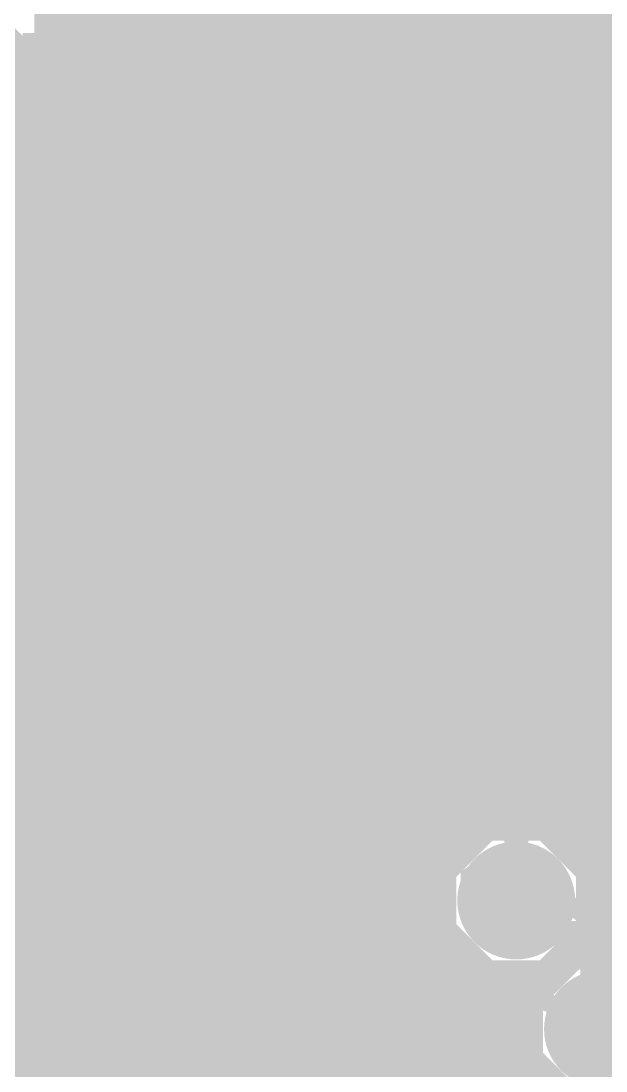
# Model space of a CAD drawing. Extents: x -6 to 196, y -52 to 46.
# Drawn here: x 120.15 to 125.12, y 6.12 to 15.04 of the extents above; entities that cross this region are included whole.
import ezdxf

# ---------------------------------------------------------------- set-up
doc = ezdxf.new("R2010")
doc.units = 0
doc.header["$MEASUREMENT"] = 0
doc.layers.get('0').update_dxf_attribs({"linetype": 'CONTINUOUS'})
for name, color, linetype in [('22-304-1_BOT', 7, 'CONTINUOUS'), ('22-304-1_DRD', 7, 'CONTINUOUS'), ('22-304-1_GND', 6, 'CONTINUOUS'), ('22-304-1_IN1', 4, 'CONTINUOUS'), ('22-304-1_SMT', 5, 'CONTINUOUS'), ('22-304-1_SPT', 10, 'CONTINUOUS'), ('22-304-1_SST', 14, 'CONTINUOUS'), ('22-304-1_TOP', 9, 'CONTINUOUS'), ('THRUHOLE_TAP', 13, 'CONTINUOUS')]:
    doc.layers.add(name, color=color, linetype=linetype)

# ---------------------------------------------------------------- blocks, each defined once
blk = doc.blocks.new('ROUND_57')
at = {"const_width": 0.35052}
blk.add_lwpolyline([(-0.17526, 0, 1), (0.17526, 0, 1)], format="xyb", close=True, dxfattribs=at)
blk = doc.blocks.new('ROUND_83')
at = {"const_width": 0.50038}
blk.add_lwpolyline([(-0.25019, 0, 1), (0.25019, 0, 1)], format="xyb", close=True, dxfattribs=at)
blk = doc.blocks.new('ROUND_85')
at = {"const_width": 0.0635}
blk.add_lwpolyline([(-0.03175, 0, 1), (0.03175, 0, 1)], format="xyb", close=True, dxfattribs=at)
blk = doc.blocks.new('RECTANGLE_5')
blk.add_solid([(0.4826, 0.4064), (0.4826, -0.4064), (-0.4826, 0.4064), (-0.4826, -0.4064)])
blk = doc.blocks.new('RECTANGLE_7')
blk.add_solid([(0.63627, 0.51308), (0.63627, -0.51308), (-0.63627, 0.51308), (-0.63627, -0.51308)])
blk = doc.blocks.new('RECTANGLE_9')
blk.add_solid([(0.9017, 0.508), (0.9017, -0.508), (-0.9017, 0.508), (-0.9017, -0.508)])
blk = doc.blocks.new('ROUND_88')
at = {"const_width": 0.10033}
blk.add_lwpolyline([(-0.050164, 0, 1), (0.050164, 0, 1)], format="xyb", close=True, dxfattribs=at)

msp = doc.modelspace()

# ---------------------------------------------------------------- linework, layer by layer
at = {"layer": '22-304-1_BOT'}
for points, const_width in [([(121.158, 20.828), (121.158, 9.24052)], 0.254), ([(121.3866, 20.828), (121.3866, 9.01192)], 0.254), ([(121.6152, 20.828), (121.6152, -1.28016)], 0.254), ([(121.8438, 20.828), (121.8438, -4.064)], 0.254), ([(122.0724, 20.828), (122.0724, 5.80644)], 0.254), ([(122.301, 20.828), (122.301, 5.96138)], 0.254), ([(122.5296, 20.828), (122.5296, 6.00964)], 0.254), ([(122.7582, 20.828), (122.7582, 5.97916)], 0.254), ([(122.9868, 20.828), (122.9868, 5.8547)], 0.254), ([(125.095, 6.477), (125.095, 17.907), (125.984, 18.796)], 0.2032), ([(124.3584, 7.5692), (124.3584, 18.3896)], 0.2032), ([(119.507, 16.002), (120.65, 14.859), (120.65, 9.144), (121.158, 8.636), (121.158, -1.778)], 0.2032), ([(123.2154, 15.47622), (123.2154, 5.48132)], 0.254), ([(119.57304, 15.3289), (120.22074, 14.6812)], 0.254), ([(123.444, 15.32382), (123.444, -4.064)], 0.254), ([(123.9012, 15.30604), (123.9012, 8.06704)], 0.254), ([(123.92914, 15.3162), (123.92914, 8.09244)], 0.254), ([(123.6726, 15.27556), (123.6726, -4.064)], 0.254), ([(123.92914, 15.1384), (120.97512, 15.1384)], 0.254), ([(123.92914, 14.9098), (121.07418, 14.9098)], 0.254), ([(121.07926, 14.859), (121.07926, 9.3218)], 0.254), ([(120.22074, 14.6812), (56.52516, 14.6812)], 0.254), ([(120.22074, 14.6812), (120.22074, 9.144)], 0.254), ([(123.92914, 14.6812), (121.07926, 14.6812)], 0.254), ([(120.22074, 14.4526), (56.52516, 14.4526)], 0.254), ([(123.92914, 14.4526), (121.07926, 14.4526)], 0.254), ([(120.22074, 14.224), (56.52516, 14.224)], 0.254), ([(123.92914, 14.224), (121.07926, 14.224)], 0.254), ([(120.22074, 13.9954), (56.52516, 13.9954)], 0.254), ([(123.92914, 13.9954), (121.07926, 13.9954)], 0.254), ([(120.22074, 13.7668), (56.52516, 13.7668)], 0.254), ([(123.92914, 13.7668), (121.07926, 13.7668)], 0.254), ([(120.22074, 13.5382), (56.58866, 13.5382)], 0.254), ([(123.92914, 13.5382), (121.07926, 13.5382)], 0.254), ([(120.22074, 13.3096), (56.81726, 13.3096)], 0.254), ([(123.92914, 13.3096), (121.07926, 13.3096)], 0.254), ([(120.22074, 13.081), (57.04586, 13.081)], 0.254), ([(123.92914, 13.081), (121.07926, 13.081)], 0.254), ([(120.22074, 12.8524), (57.27446, 12.8524)], 0.254), ([(123.92914, 12.8524), (121.07926, 12.8524)], 0.254), ([(120.22074, 12.6238), (57.50306, 12.6238)], 0.254), ([(123.92914, 12.6238), (121.07926, 12.6238)], 0.254), ([(120.22074, 12.3952), (57.73166, 12.3952)], 0.254), ([(123.92914, 12.3952), (121.07926, 12.3952)], 0.254), ([(120.22074, 12.1666), (65.5701, 12.1666)], 0.254), ([(123.92914, 12.1666), (121.07926, 12.1666)], 0.254), ([(120.22074, 11.938), (65.8368, 11.938)], 0.254), ([(123.92914, 11.938), (121.07926, 11.938)], 0.254), ([(120.22074, 11.7094), (65.93586, 11.7094)], 0.254), ([(123.92914, 11.7094), (121.07926, 11.7094)], 0.254), ([(120.22074, 11.4808), (65.94856, 11.4808)], 0.254), ([(123.92914, 11.4808), (121.07926, 11.4808)], 0.254), ([(120.22074, 11.2522), (65.88252, 11.2522)], 0.254), ([(123.92914, 11.2522), (121.07926, 11.2522)], 0.254), ([(120.22074, 11.0236), (65.69456, 11.0236)], 0.254), ([(123.92914, 11.0236), (121.07926, 11.0236)], 0.254), ([(120.22074, 10.795), (17.145, 10.795)], 0.254), ([(123.92914, 10.795), (121.07926, 10.795)], 0.254), ([(120.22074, 10.5664), (17.145, 10.5664)], 0.254), ([(123.92914, 10.5664), (121.07926, 10.5664)], 0.254), ([(120.22074, 10.3378), (17.145, 10.3378)], 0.254), ([(123.92914, 10.3378), (121.07926, 10.3378)], 0.254), ([(120.22074, 10.1092), (17.145, 10.1092)], 0.254), ([(123.92914, 10.1092), (121.07926, 10.1092)], 0.254), ([(120.22074, 9.8806), (17.145, 9.8806)], 0.254), ([(123.92914, 9.8806), (121.07926, 9.8806)], 0.254), ([(120.22074, 9.652), (17.145, 9.652)], 0.254), ([(123.92914, 9.652), (121.07926, 9.652)], 0.254), ([(120.22074, 9.4234), (115.98656, 9.4234)], 0.254), ([(123.92914, 9.4234), (121.07926, 9.4234)], 0.254), ([(121.07926, 9.3218), (121.45518, 8.94334)], 0.254), ([(120.22074, 9.1948), (116.17452, 9.1948)], 0.254), ([(123.92914, 9.1948), (121.20372, 9.1948)], 0.254), ([(120.2436, 9.00684), (120.2436, 5.14604)], 0.254), ([(120.25884, 8.9662), (116.24056, 8.9662)], 0.254), ([(123.92914, 8.9662), (121.43232, 8.9662)], 0.254), ([(120.34774, 8.84174), (120.72874, 8.4582)], 0.254), ([(120.44934, 8.7376), (118.58244, 8.7376)], 0.254), ([(120.4722, 8.71474), (120.4722, 4.91236)], 0.254), ([(123.92914, 8.7376), (121.57456, 8.7376)], 0.254), ([(121.58726, 8.636), (121.58726, -1.25476)], 0.254), ([(120.67794, 8.509), (118.73738, 8.509)], 0.254), ([(120.7008, 8.48614), (120.7008, -1.28016)], 0.254), ([(120.72874, 8.4582), (120.72874, -1.25476)], 0.254), ([(123.92914, 8.509), (121.58726, 8.509)], 0.254), ([(120.72874, 8.2804), (118.78564, 8.2804)], 0.254), ([(123.92914, 8.2804), (121.58726, 8.2804)], 0.254), ([(120.72874, 8.0518), (118.75516, 8.0518)], 0.254), ([(123.88342, 8.0518), (121.58726, 8.0518)], 0.254), ([(120.72874, 7.8232), (118.6307, 7.8232)], 0.254), ([(123.73102, 7.8232), (121.58726, 7.8232)], 0.254), ([(120.72874, 7.5946), (118.25732, 7.5946)], 0.254), ([(123.68276, 7.5946), (121.58726, 7.5946)], 0.254), ([(120.72874, 7.366), (104.6988, 7.366)], 0.254), ([(123.71324, 7.366), (121.58726, 7.366)], 0.254), ([(120.72874, 7.1374), (104.79786, 7.1374)], 0.254), ([(123.8377, 7.1374), (121.58726, 7.1374)], 0.254), ([(123.9012, 7.07136), (123.9012, -4.064)], 0.254), ([(124.1298, 6.93166), (124.1298, -4.064)], 0.254), ([(120.72874, 6.9088), (104.81056, 6.9088)], 0.254), ([(124.21108, 6.9088), (121.58726, 6.9088)], 0.254), ([(124.3584, 6.89356), (124.3584, -4.064)], 0.254), ([(124.5743, 6.9088), (124.50572, 6.9088)], 0.254), ([(120.72874, 6.6802), (104.74452, 6.6802)], 0.254), ([(124.44984, 6.6802), (121.58726, 6.6802)], 0.254), ([(120.72874, 6.4516), (104.55656, 6.4516)], 0.254), ([(124.41936, 6.4516), (121.58726, 6.4516)], 0.254), ([(120.72874, 6.223), (22.47138, 6.223)], 0.254), ([(124.46762, 6.223), (121.58726, 6.223)], 0.254), ([(124.587, 6.02996), (124.587, -4.064)], 0.254), ([(120.72874, 5.9944), (22.51964, 5.9944)], 0.254), ([(122.40768, 5.9944), (121.58726, 5.9944)], 0.254), ([(124.62002, 5.9944), (122.70232, 5.9944)], 0.254)]:
    msp.add_lwpolyline(points, dxfattribs=dict(at, const_width=const_width))
at = {"layer": '22-304-1_BOT', "const_width": 0.254}
for points in [[(121.07926, 14.859, 0.1989124), (120.95353, 15.16253)], [(121.07926, 14.859, 0.1989124), (120.95353, 15.16253)], [(120.22074, 9.144, 0.1989124), (120.34647, 8.84047)], [(121.58726, 8.636, 0.1989124), (121.46153, 8.93953)], [(121.58726, 8.636, 0.1989124), (121.46153, 8.93953)], [(123.92914, 8.09244, 0.2246031), (123.68161, 7.5692)], [(123.68276, 7.5692, 0.4142136), (124.3584, 6.89356)], [(124.3584, 6.89356, 0.0913722), (124.59924, 6.93794)], [(124.5997, 6.93674, 0.1892576), (124.41922, 6.477)], [(124.41936, 6.477, 0.4142136), (125.095, 5.80136)], [(122.555, 6.00964, 0.4142136), (121.87936, 5.334)], [(123.23064, 5.334, 0.4142136), (122.555, 6.00964)]]:
    msp.add_lwpolyline(points, format="xyb", dxfattribs=at)
at = {"layer": '22-304-1_DRD', "const_width": 0.254}
for points in [[(122.301, 10.795), (121.92, 10.414)], [(122.809, 10.795), (122.301, 10.795)], [(123.19, 10.414), (122.809, 10.795)], [(121.92, 10.414), (121.92, 9.906)], [(123.19, 9.906), (123.19, 10.414)], [(121.92, 9.906), (122.301, 9.525)], [(122.809, 9.525), (123.19, 9.906)], [(122.301, 9.525), (122.809, 9.525)], [(124.1044, 8.2042), (123.7234, 7.8232)], [(124.6124, 8.2042), (124.1044, 8.2042)], [(124.9934, 7.8232), (124.6124, 8.2042)], [(123.7234, 7.8232), (123.7234, 7.3152)], [(124.9934, 7.3152), (124.9934, 7.8232)], [(123.7234, 7.3152), (124.1044, 6.9342)], [(124.6124, 6.9342), (124.9934, 7.3152)], [(124.841, 7.112), (124.46, 6.731)], [(125.349, 7.112), (124.841, 7.112)], [(124.1044, 6.9342), (124.6124, 6.9342)], [(124.46, 6.731), (124.46, 6.223)], [(124.46, 6.223), (124.841, 5.842)]]:
    msp.add_lwpolyline(points, dxfattribs=at)
at = {"layer": '22-304-1_IN1', "const_width": 0.254}
for points in [[(120.396, 19.29384), (120.396, 5.842)], [(120.4214, 19.29384), (120.4214, 3.81)], [(120.65, 19.29384), (120.65, 3.81)], [(120.8786, 19.29384), (120.8786, 3.81)], [(121.1072, 19.29384), (121.1072, 3.81)], [(121.3358, 19.29384), (121.3358, 3.81)], [(121.5644, 19.29384), (121.5644, 3.81)], [(121.793, 19.29384), (121.793, 3.81)], [(122.0216, 19.29384), (122.0216, 10.57656)], [(122.2502, 19.29384), (122.2502, 10.76452)], [(122.4788, 19.29384), (122.4788, 10.83056)], [(122.7074, 19.29384), (122.7074, 10.81786)], [(122.936, 19.29384), (122.936, 10.7188)], [(123.1646, 19.29384), (123.1646, 10.4521)], [(123.3932, 19.29384), (123.3932, 4.49072)], [(123.6218, 19.29384), (123.6218, 4.71932)], [(125.222, 19.29384), (125.222, 9.03732)], [(124.9934, 18.15592), (124.9934, 7.80288)], [(123.8504, 17.94256), (123.8504, 8.01624)], [(124.7648, 17.84858), (124.7648, 8.11022)], [(124.079, 17.77238), (124.079, 8.18388)], [(124.3076, 17.71396), (124.3076, 8.2423)], [(124.5362, 17.73682), (124.5362, 8.22198)], [(145.288, 15.0114), (120.396, 15.0114)], [(145.288, 14.7828), (120.396, 14.7828)], [(145.288, 14.5542), (120.396, 14.5542)], [(145.288, 14.3256), (120.396, 14.3256)], [(145.288, 14.097), (120.396, 14.097)], [(145.288, 13.8684), (120.396, 13.8684)], [(145.288, 13.6398), (120.396, 13.6398)], [(145.288, 13.4112), (120.396, 13.4112)], [(145.288, 13.1826), (120.396, 13.1826)], [(145.288, 12.954), (120.396, 12.954)], [(145.288, 12.7254), (120.396, 12.7254)], [(145.288, 12.4968), (120.396, 12.4968)], [(145.288, 12.2682), (120.396, 12.2682)], [(145.288, 12.0396), (120.396, 12.0396)], [(145.288, 11.811), (120.396, 11.811)], [(145.288, 11.5824), (120.396, 11.5824)], [(128.905, 11.3538), (120.396, 11.3538)], [(128.69418, 11.1252), (120.396, 11.1252)], [(128.61798, 10.8966), (120.396, 10.8966)], [(122.10796, 10.668), (120.396, 10.668)], [(128.62052, 10.668), (123.00204, 10.668)], [(121.93778, 10.4394), (120.396, 10.4394)], [(128.70942, 10.4394), (123.16968, 10.4394)], [(121.87936, 10.2108), (120.396, 10.2108)], [(128.94564, 10.2108), (123.2281, 10.2108)], [(121.90222, 9.9822), (120.396, 9.9822)], [(145.288, 9.9822), (123.20778, 9.9822)], [(123.1646, 9.86536), (123.1646, 4.3561)], [(122.01398, 9.7536), (120.396, 9.7536)], [(122.0216, 9.74344), (122.0216, 4.48056)], [(145.288, 9.7536), (123.09602, 9.7536)], [(122.936, 9.6012), (122.936, 4.6228)], [(122.32132, 9.525), (120.396, 9.525)], [(122.2502, 9.55548), (122.2502, 4.66852)], [(125.64872, 9.525), (122.78868, 9.525)], [(122.4788, 9.4869), (122.4788, 4.73456)], [(122.7074, 9.4996), (122.7074, 4.72186)], [(125.34138, 9.2964), (120.396, 9.2964)], [(125.22962, 9.0678), (120.396, 9.0678)], [(125.20676, 8.8392), (120.396, 8.8392)], [(125.222, 8.74268), (125.222, 7.13994)], [(125.26518, 8.6106), (120.396, 8.6106)], [(125.43536, 8.382), (120.396, 8.382)], [(124.01804, 8.1534), (120.396, 8.1534)], [(128.87198, 8.1534), (124.69876, 8.1534)], [(123.78182, 7.9248), (120.396, 7.9248)], [(128.94818, 7.9248), (124.93244, 7.9248)], [(123.69292, 7.6962), (120.396, 7.6962)], [(129.159, 7.6962), (125.02134, 7.6962)], [(123.69038, 7.4676), (120.396, 7.4676)], [(137.38098, 7.4676), (125.02642, 7.4676)], [(124.9934, 7.33552), (124.9934, 7.14502)], [(123.76658, 7.239), (120.396, 7.239)], [(133.63194, 7.239), (124.94768, 7.239)], [(123.8504, 7.12216), (123.8504, 4.94792)], [(123.9774, 7.0104), (120.396, 7.0104)], [(124.079, 6.95198), (124.079, 5.17144)], [(124.3076, 6.89356), (124.3076, 5.25272)], [(124.5362, 6.91642), (124.5362, 6.858)], [(124.49048, 6.7818), (120.396, 6.7818)], [(124.4219, 6.5532), (120.396, 6.5532)], [(124.4346, 6.3246), (120.396, 6.3246)], [(124.5362, 6.096), (120.396, 6.096)], [(124.5362, 6.096), (124.5362, 5.25526)]]:
    msp.add_lwpolyline(points, dxfattribs=at)
for points in [[(122.555, 10.83564, 0.4142136), (121.87936, 10.16)], [(123.23064, 10.16, 0.4142136), (122.555, 10.83564)], [(121.87936, 10.16, 0.4142136), (122.555, 9.48436)], [(122.555, 9.48436, 0.4142136), (123.23064, 10.16)], [(125.8824, 9.56564, 0.4142136), (125.20676, 8.89)], [(125.20676, 8.89, 0.4142136), (125.8824, 8.21436)], [(124.3584, 8.24484, 0.4142136), (123.68276, 7.5692)], [(125.03404, 7.5692, 0.4142136), (124.3584, 8.24484)], [(123.68276, 7.5692, 0.4142136), (124.3584, 6.89356)], [(124.8537, 7.10946, 0.1892576), (125.03418, 7.5692)], [(125.095, 7.15264, 0.0913732), (124.85416, 7.10826)], [(125.77064, 6.477, 0.4142136), (125.095, 7.15264)], [(124.3584, 6.89356, 0.0913722), (124.59924, 6.93794)], [(124.5997, 6.93674, 0.1892576), (124.41922, 6.477)], [(124.41936, 6.477, 0.4142136), (125.095, 5.80136)], [(125.095, 5.80136, 0.4142136), (125.77064, 6.477)]]:
    msp.add_lwpolyline(points, format="xyb", dxfattribs=at)
at = {"layer": '22-304-1_SST', "const_width": 0.1524}
for points in [[(121.4755, 13.7795), (121.4755, 16.7005), (119.8372, 16.7005), (119.8372, 13.7795), (121.4755, 13.7795)], [(121.7295, 16.7005), (121.7295, 13.7795), (123.3678, 13.7795), (123.3678, 16.7005), (121.7295, 16.7005)], [(121.7295, 13.5255), (121.7295, 10.6045), (123.3678, 10.6045), (123.3678, 13.5255), (121.7295, 13.5255)], [(118.618, 13.462), (121.412, 13.462), (121.412, 8.128), (118.618, 8.128), (118.618, 13.462)], [(124.02058, 12.65936), (123.8504, 12.72032), (123.8504, 13.07592), (124.02058, 13.13434), (124.69876, 13.13434), (124.8664, 13.07592), (124.8664, 12.72032), (124.69876, 12.65936)], [(124.19076, 11.82116), (124.19076, 12.29614), (124.8664, 12.05992), (124.8664, 11.94054), (123.8504, 11.94054)], [(124.02058, 11.45794), (123.8504, 11.39952), (123.8504, 11.04392), (124.02058, 10.98296), (124.3584, 10.98296), (124.52858, 11.10234), (124.52858, 11.45794), (124.8664, 11.45794), (124.8664, 10.98296)], [(123.444, 5.842), (123.444, 9.398), (121.666, 9.398), (121.666, 5.842), (123.444, 5.842)], [(124.13234, 8.255), (123.96216, 8.31596), (123.96216, 8.67156), (124.13234, 8.72998), (124.81052, 8.72998), (124.97816, 8.67156), (124.97816, 8.31596), (124.81052, 8.255)], [(124.13234, 7.89178), (123.96216, 7.7724), (123.96216, 7.53618), (124.13234, 7.4168), (124.30252, 7.4168), (124.64034, 7.65556), (124.97816, 7.4168), (124.97816, 7.89178)], [(120.8405, 4.8895), (120.8405, 7.8105), (119.2022, 7.8105), (119.2022, 4.8895), (120.8405, 4.8895)], [(123.96216, 6.9342), (124.97816, 6.5786), (124.97816, 7.05358)]]:
    msp.add_lwpolyline(points, dxfattribs=at)
at = {"layer": '22-304-1_TOP'}
for points, const_width in [([(121.4882, 17.22374), (121.4882, 14.95806)], 0.254), ([(121.7168, 17.22374), (121.7168, 14.95806)], 0.254), ([(121.46026, 15.21714), (121.46026, 14.95806)], 0.254), ([(121.74474, 15.21714), (121.74474, 14.95806)], 0.254), ([(121.74474, 15.0368), (121.46026, 15.0368)], 0.254), ([(121.74474, 14.95806), (121.46026, 14.95806)], 0.254), ([(122.555, 14.5288), (120.65, 14.5288)], 0.2032), ([(122.555, 14.5288), (122.555, 12.7762)], 0.2032), ([(121.74474, 14.09954), (121.46026, 14.09954)], 0.254), ([(121.46026, 14.09954), (121.46026, 13.79474)], 0.254), ([(121.4882, 14.09954), (121.4882, 12.59332)], 0.254), ([(121.7168, 14.09954), (121.7168, 12.49426)], 0.254), ([(121.74474, 14.09954), (121.74474, 13.79474)], 0.254), ([(121.74474, 13.8938), (121.46026, 13.8938)], 0.254), ([(121.46026, 13.79474), (119.83974, 13.79474)], 0.254), ([(120.1166, 13.79474), (120.1166, 13.30706)], 0.254), ([(120.3452, 13.79474), (120.3452, 13.30706)], 0.254), ([(120.5738, 13.79474), (120.5738, 13.30706)], 0.254), ([(120.8024, 13.79474), (120.8024, 13.30706)], 0.254), ([(121.031, 13.79474), (121.031, 13.30706)], 0.254), ([(121.2596, 13.79474), (121.2596, 12.81684)], 0.254), ([(122.12574, 13.79474), (121.74474, 13.79474)], 0.254), ([(121.9454, 13.79474), (121.9454, 13.51026)], 0.254), ([(122.12574, 13.79474), (122.12574, 13.51026)], 0.254), ([(122.12574, 13.6652), (104.52862, 13.6652)], 0.254), ([(121.74474, 13.4366), (104.33812, 13.4366)], 0.254), ([(121.74474, 13.51026), (121.74474, 12.49426)], 0.254), ([(122.12574, 13.51026), (121.74474, 13.51026)], 0.254), ([(121.24436, 13.30706), (118.78564, 13.30706)], 0.254), ([(121.24436, 13.30706), (121.24436, 12.827)], 0.254), ([(121.74474, 13.208), (121.24436, 13.208)], 0.254), ([(121.74474, 12.9794), (121.24436, 12.9794)], 0.254), ([(121.30786, 12.77366), (121.5898, 12.49426)], 0.254), ([(121.74474, 12.7508), (121.33072, 12.7508)], 0.254), ([(127.5588, 11.79576), (124.98324, 11.79576), (124.0028, 12.7762), (122.555, 12.7762)], 0.2032), ([(120.015, 12.4714), (121.0056, 12.4714), (121.412, 12.065), (124.079, 12.065), (124.84862, 11.29538), (127.5588, 11.29538)], 0.2032), ([(121.74474, 12.5222), (121.55932, 12.5222)], 0.254), ([(121.74474, 12.49426), (121.5898, 12.49426)], 0.254), ([(121.24436, 11.6713), (121.24436, 11.63574)], 0.254), ([(121.2596, 11.66368), (121.2596, 1.66878)], 0.254), ([(121.74474, 11.6078), (118.28526, 11.6078)], 0.254), ([(121.24436, 11.63574), (118.78564, 11.63574)], 0.254), ([(120.1166, 11.63574), (120.1166, 9.95426)], 0.254), ([(120.3452, 11.63574), (120.3452, 9.95426)], 0.254), ([(120.5738, 11.63574), (120.5738, 9.95426)], 0.254), ([(120.8024, 11.63574), (120.8024, 9.95426)], 0.254), ([(121.031, 11.63574), (121.031, 9.95426)], 0.254), ([(121.74474, 11.63574), (121.412, 11.63574)], 0.254), ([(121.4882, 11.63574), (121.4882, 1.69926)], 0.254), ([(121.7168, 11.63574), (121.7168, 9.47674)], 0.254), ([(121.74474, 11.63574), (121.74474, 10.61974)], 0.254), ([(123.9012, 11.63574), (123.36526, 11.63574)], 0.254), ([(123.36526, 11.63574), (123.36526, 10.61974)], 0.254), ([(123.92914, 11.6078), (123.36526, 11.6078)], 0.254), ([(123.5456, 11.63574), (123.5456, 8.45312)], 0.254), ([(123.7742, 11.63574), (123.7742, 8.68172)], 0.254), ([(123.9012, 11.63574), (124.54128, 10.9982)], 0.254), ([(124.0028, 11.53414), (124.0028, 8.91032)], 0.254), ([(121.74474, 11.3792), (118.28526, 11.3792)], 0.254), ([(124.15774, 11.3792), (123.36526, 11.3792)], 0.254), ([(121.74474, 11.3538), (122.555, 11.3538)], 0.254), ([(122.555, 10.61974), (122.555, 11.3538)], 0.254), ([(123.36526, 11.3538), (122.555, 11.3538)], 0.254), ([(122.555, 11.3538), (122.555, 10.16), (122.555, 8.636)], 0.2032), ([(124.2314, 11.30554), (124.2314, 9.13892)], 0.254), ([(121.74474, 11.1506), (118.28526, 11.1506)], 0.254), ([(124.38634, 11.1506), (123.36526, 11.1506)], 0.254), ([(124.46, 11.07694), (124.46, 9.36752)], 0.254), ([(121.74474, 10.922), (118.28526, 10.922)], 0.254), ([(124.6378, 10.922), (123.36526, 10.922)], 0.254), ([(124.6886, 10.8966), (124.6886, 9.59612)], 0.254), ([(126.34722, 10.86612), (124.84862, 10.86612)], 0.254), ([(124.9172, 10.86612), (124.9172, 9.82472)], 0.254), ([(125.1458, 10.86612), (125.1458, 10.02792)], 0.254), ([(121.74474, 10.6934), (118.28526, 10.6934)], 0.254), ([(126.35484, 10.6934), (123.36526, 10.6934)], 0.254), ([(123.36526, 10.61974), (121.74474, 10.61974)], 0.254), ([(121.9454, 10.61974), (121.9454, 9.47674)], 0.254), ([(122.174, 10.61974), (122.174, 9.47674)], 0.254), ([(122.4026, 10.61974), (122.4026, 9.47674)], 0.254), ([(122.6312, 10.61974), (122.6312, 9.47674)], 0.254), ([(122.8598, 10.61974), (122.8598, 9.47674)], 0.254), ([(123.0884, 10.61974), (123.0884, 9.47674)], 0.254), ([(123.317, 10.61974), (123.317, 9.47674)], 0.254), ([(126.37516, 10.4648), (118.28526, 10.4648)], 0.254), ([(126.34722, 10.2362), (118.28526, 10.2362)], 0.254), ([(122.555, 8.636), (122.555, 10.16)], 0.2032), ([(125.11024, 10.0076), (118.28526, 10.0076)], 0.254), ([(121.24436, 9.95426), (118.78564, 9.95426)], 0.254), ([(121.24436, 9.95426), (121.24436, 8.28294)], 0.254), ([(125.04674, 9.95426), (123.51766, 8.42772)], 0.254), ([(124.86894, 9.779), (121.24436, 9.779)], 0.254), ([(118.11, -0.0762), (120.0658, -0.0762), (121.412, 1.27), (124.333, 1.27), (124.841, 1.778), (124.841, 3.302), (123.698, 4.445), (123.698, 8.001), (125.349, 9.652), (126.111, 9.652), (126.46914, 9.29386), (127.5588, 9.29386)], 0.2032), ([(124.64034, 9.5504), (121.24436, 9.5504)], 0.254), ([(121.59234, 9.47674), (121.59234, 7.79526)], 0.254), ([(123.51766, 9.47674), (121.59234, 9.47674)], 0.254), ([(122.555, 9.47674), (122.555, 8.636)], 0.254), ([(123.51766, 9.47674), (123.51766, 8.42772)], 0.254), ([(121.59234, 9.3218), (121.24436, 9.3218)], 0.254), ([(124.41174, 9.3218), (123.51766, 9.3218)], 0.254), ([(121.24436, 9.1186), (120.015, 9.1186)], 0.254), ([(121.59234, 9.0932), (121.24436, 9.0932)], 0.254), ([(124.18314, 9.0932), (123.51766, 9.0932)], 0.254), ([(121.59234, 8.8646), (121.24436, 8.8646)], 0.254), ([(123.95454, 8.8646), (123.51766, 8.8646)], 0.254), ([(121.59234, 8.636), (121.24436, 8.636)], 0.254), ([(121.59234, 8.636), (122.555, 8.636)], 0.254), ([(123.51766, 8.636), (122.555, 8.636)], 0.254), ([(122.555, 7.79526), (122.555, 8.636)], 0.254), ([(123.72594, 8.636), (123.51766, 8.636)], 0.254), ([(121.59234, 8.4074), (121.24436, 8.4074)], 0.254), ([(121.24436, 8.28294), (118.78564, 8.28294)], 0.254), ([(120.1166, 8.28294), (120.1166, 7.79526)], 0.254), ([(120.3452, 8.28294), (120.3452, 7.79526)], 0.254), ([(120.5738, 8.28294), (120.5738, 7.79526)], 0.254), ([(120.8024, 8.28294), (120.8024, 7.79526)], 0.254), ([(121.031, 8.28294), (121.031, 1.49352)], 0.254), ([(121.59234, 8.1788), (118.78056, 8.1788)], 0.254), ([(121.59234, 7.9502), (118.71452, 7.9502)], 0.254), ([(120.82526, 7.79526), (119.20474, 7.79526)], 0.254), ([(120.82526, 7.79526), (120.82526, 6.37286)], 0.254), ([(123.26874, 7.7216), (120.82526, 7.7216)], 0.254), ([(123.26874, 7.79526), (121.59234, 7.79526)], 0.254), ([(121.7168, 7.79526), (121.7168, 7.44474)], 0.254), ([(121.9454, 7.79526), (121.9454, 7.44474)], 0.254), ([(122.174, 7.79526), (122.174, 7.44474)], 0.254), ([(122.4026, 7.79526), (122.4026, 7.44474)], 0.254), ([(122.6312, 7.79526), (122.6312, 7.44474)], 0.254), ([(122.8598, 7.79526), (122.8598, 7.44474)], 0.254), ([(123.0884, 7.79526), (123.0884, 7.44474)], 0.254), ([(123.26874, 7.79526), (123.26874, 7.44474)], 0.254), ([(127.5588, 7.29234), (124.64034, 7.29234), (124.3584, 7.5692)], 0.2032), ([(123.26874, 7.493), (120.82526, 7.493)], 0.254), ([(121.59234, 7.44474), (121.59234, 5.76326)], 0.254), ([(123.26874, 7.44474), (121.59234, 7.44474)], 0.254), ([(121.59234, 7.2644), (120.82526, 7.2644)], 0.254), ([(120.82526, 7.0612), (120.015, 7.0612)], 0.254), ([(121.59234, 7.0358), (120.82526, 7.0358)], 0.254), ([(121.59234, 6.8072), (120.82526, 6.8072)], 0.254), ([(127.5588, 6.79196), (125.40996, 6.79196), (125.095, 6.477)], 0.2032), ([(121.59234, 6.5786), (120.82526, 6.5786)], 0.254), ([(122.555, 5.334), (122.555, 6.604)], 0.2032), ([(122.555, 5.334), (122.555, 6.604)], 0.2032), ([(120.82526, 6.37286), (120.82526, 6.32714)], 0.254), ([(121.59234, 6.35), (120.82526, 6.35)], 0.254), ([(120.82526, 6.32714), (120.82526, 4.90474)], 0.254), ([(121.59234, 6.1214), (120.82526, 6.1214)], 0.254)]:
    msp.add_lwpolyline(points, dxfattribs=dict(at, const_width=const_width))
at = {"layer": '22-304-1_TOP', "const_width": 0.254}
for points in [[(121.30786, 12.77366, 0.0485649), (121.24388, 12.82629)], [(121.30786, 12.77366, 0.0485649), (121.24388, 12.82629)], [(121.24436, 11.6713, 0.1009795), (121.412, 11.6371)], [(121.24436, 11.6713, 0.1009795), (121.412, 11.6371)], [(124.54636, 10.99312, 0.1989124), (124.84862, 10.86792)], [(124.54636, 10.99312, 0.1989124), (124.84862, 10.86792)], [(125.349, 10.08126, 0.1989132), (125.04547, 9.95553)], [(125.349, 10.08126, 0.1989132), (125.04547, 9.95553)]]:
    msp.add_lwpolyline(points, format="xyb", dxfattribs=at)

# ---------------------------------------------------------------- block references
at = {"layer": '22-304-1_BOT'}
for p in [(122.555, 10.16), (124.3584, 7.5692), (125.095, 6.477)]:
    msp.add_blockref('ROUND_57', p, dxfattribs=at)
at = {"layer": '22-304-1_GND'}
for name, p in [('ROUND_85', (122.555, 10.16)), ('ROUND_83', (124.3584, 7.5692)), ('ROUND_83', (125.095, 6.477))]:
    msp.add_blockref(name, p, dxfattribs=at)
at = {"layer": '22-304-1_IN1'}
for p in [(122.555, 10.16), (124.3584, 7.5692), (125.095, 6.477)]:
    msp.add_blockref('ROUND_57', p, dxfattribs=at)
at = {"layer": '22-304-1_SMT'}
for name, p in [('RECTANGLE_5', (120.65, 14.5288)), ('RECTANGLE_5', (122.555, 14.5288)), ('RECTANGLE_5', (122.555, 12.7762)), ('RECTANGLE_9', (120.015, 12.4714)), ('RECTANGLE_5', (122.555, 11.3538)), ('RECTANGLE_9', (120.015, 9.1186)), ('RECTANGLE_7', (122.555, 8.636)), ('RECTANGLE_5', (120.015, 7.0612)), ('RECTANGLE_7', (122.555, 6.604))]:
    msp.add_blockref(name, p, dxfattribs=at)
at = {"layer": '22-304-1_SPT'}
for name, p in [('RECTANGLE_5', (120.65, 14.5288)), ('RECTANGLE_5', (122.555, 14.5288)), ('RECTANGLE_5', (122.555, 12.7762)), ('RECTANGLE_9', (120.015, 12.4714)), ('RECTANGLE_5', (122.555, 11.3538)), ('RECTANGLE_9', (120.015, 9.1186)), ('RECTANGLE_7', (122.555, 8.636)), ('RECTANGLE_5', (120.015, 7.0612)), ('RECTANGLE_7', (122.555, 6.604))]:
    msp.add_blockref(name, p, dxfattribs=at)
at = {"layer": '22-304-1_TOP'}
for name, p in [('RECTANGLE_5', (120.65, 14.5288)), ('RECTANGLE_5', (122.555, 14.5288)), ('RECTANGLE_5', (122.555, 12.7762)), ('RECTANGLE_9', (120.015, 12.4714)), ('RECTANGLE_5', (122.555, 11.3538)), ('ROUND_57', (122.555, 10.16)), ('RECTANGLE_9', (120.015, 9.1186)), ('RECTANGLE_7', (122.555, 8.636)), ('ROUND_57', (124.3584, 7.5692)), ('RECTANGLE_5', (120.015, 7.0612)), ('RECTANGLE_7', (122.555, 6.604)), ('ROUND_57', (125.095, 6.477))]:
    msp.add_blockref(name, p, dxfattribs=at)
at = {"layer": 'THRUHOLE_TAP'}
for p in [(122.555, 10.16), (124.3584, 7.5692), (125.095, 6.477)]:
    msp.add_blockref('ROUND_88', p, dxfattribs=at)

doc.saveas('drawing.dxf')
